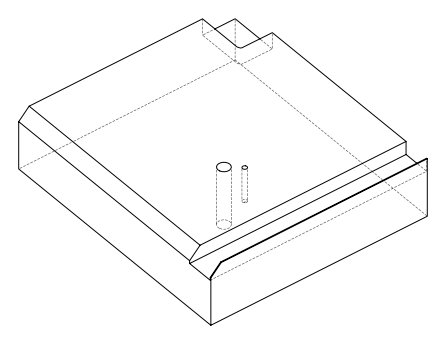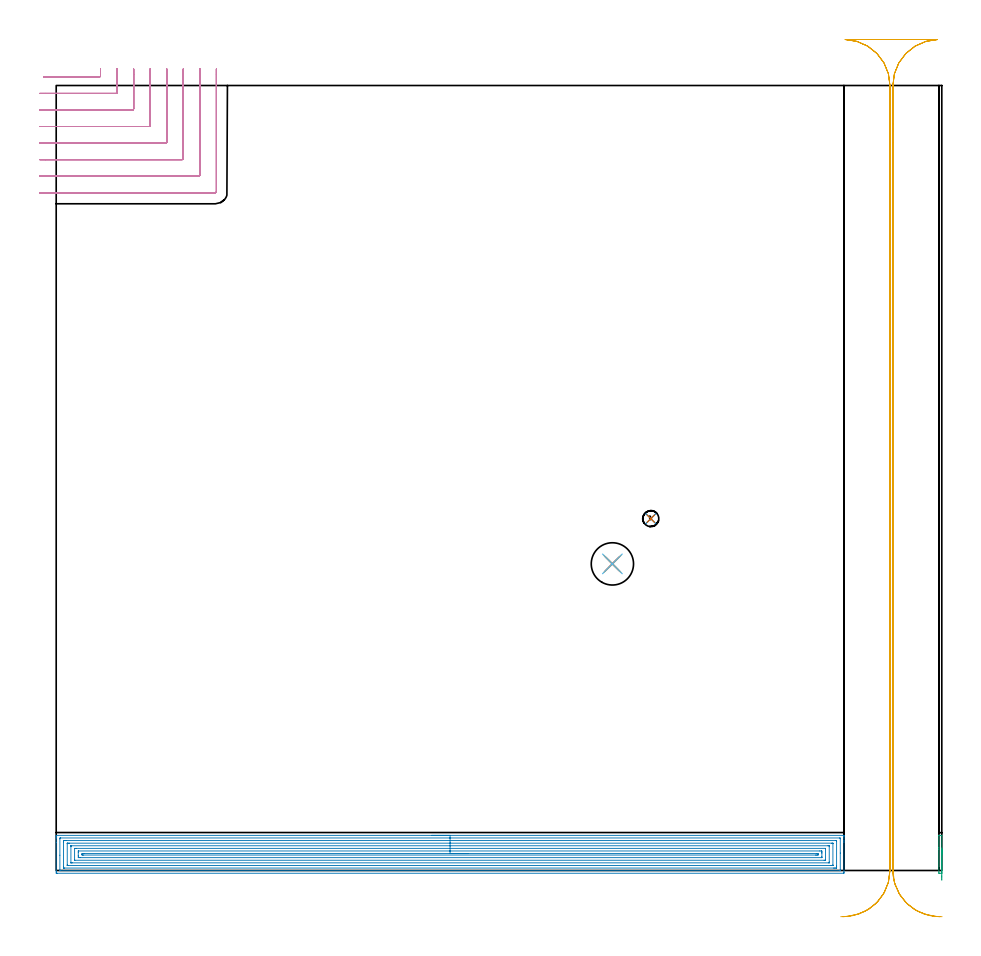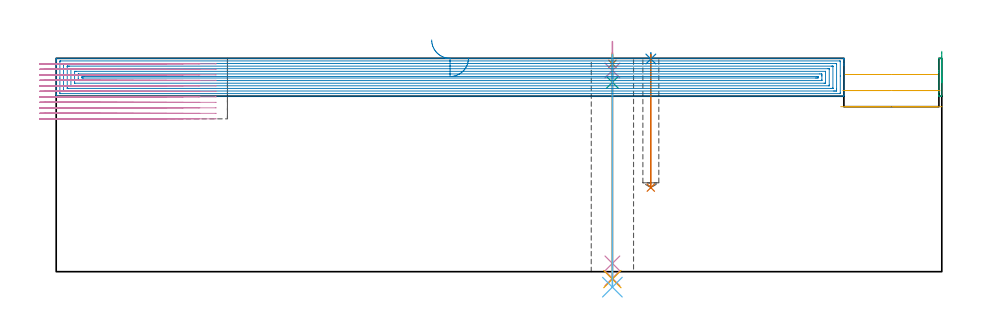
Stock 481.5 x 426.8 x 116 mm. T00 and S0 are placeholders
(PLAN: 11 operations, 8 tool changes, 56.9 min)
(1 SPOT_DRILL | STEP1HOLE | NXT0321_9005460120000 | 0.05 min | 184 mm3)
(2 SPOT_DRILL_1 | STEP1POCKET | NXT0321_9005460120000 | 0.03 min | 1 mm3)
(3 DRILL_BLIND_HOLE_INTO_CENTER | STEP1HOLE | UGT0301_203 | 0.06 min | 548 mm3)
(4 GUN_DRILL_THROUGH_HOLE | STEP1HOLE | UGT0307_006 | 0.61 min | 6659 mm3)
(5 DRILL_TO_ENLARGE_THROUGH_HOLE | STEP1HOLE | NXT0301_104 | 0.49 min | 10397 mm3)
(6 DRILL_TO_ENLARGE_THROUGH_HOLE_1 | STEP1HOLE | UGT0301_055 | 0.51 min | 30341 mm3)
(7 DRILL_BLIND_HOLE_INTO_CENTER_1 | STEP1POCKET | UGT0301_203 | 0.29 min | 4037 mm3)
(8 AREA_MILL | FG_CHAMFER_SURFACE | UGT0205_001 | 27.66 min | 92548 mm3)
(9 AREA_MILL_1 | FG_CHAMFER_SURFACE_1 | UGT0205_001 | 0.37 min | 2033 mm3)
(10 MILL_CORNER_NOTCH_RECTANGULAR | CORNER_NOTCH_RECTANGULAR | NXT0201_011 | Follow Part, ap 3, ae 75% | 19.78 min | 196680 mm3)
(11 MILL_RECTANGULAR_SLOT | SLOT_RECTANGULAR | UGT0201_020 | Follow Part, ap 12.5, ae 75% | 7 min | 576033 mm3)
(TOOL NXT0321_9005460120000 | NC Spot Drill, 142deg, 12mm, Carbide, Uncoated | D12 PA142 FL30 Z2)
(TOOL UGT0301_203 | Twist Drill 8.7 mm | D8.7 PA118 FL80 Z2)
(TOOL UGT0307_006 | Gun Drill 9 mm | D9 PA130 FL24 Z1)
(TOOL NXT0301_104 | Carbide Drill 14mm [860.1-1400-112A1-MM 2214] | D14 PA140 FL123 Z2)
(TOOL UGT0301_055 | Twist Drill 23 mm | D23 PA118 FL155 Z2)
(TOOL UGT0205_001 | Chamfer Mill 20 x 3 x 45 deg. | D20 FL50 Z2)
(TOOL NXT0201_011 | ENDMILL 12mm [2P460-1200-NA 1630] | D12 FL38 Z6)
(TOOL UGT0201_020 | End mill 50 mm | D50 FL50 Z4)
(OP 1 SPOT_DRILL)
G17 G21 G94 G90
T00 M6
G54
G17 G0 G90 X302.4 Y166.7 S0 M3
G43 Z126. H0
G94 G81 G98 Z113. F250. R119.
G80
M5
M2
(OP 2 SPOT_DRILL_1)
G17 G21 G94 G90
T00 M6
G54
G17 G0 G90 X323.3 Y191.3 S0 M3
G43 Z126. H0
G94 G81 G98 Z115.626 F250. R119.
G80
M5
M2
(OP 3 DRILL_BLIND_HOLE_INTO_CENTER)
G17 G21 G94 G90
T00 M6
G54
G17 G0 G90 X302.4 Y166.7 S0 M3
G43 Z126. H0
G94 G81 G98 Z102.95 F250. R118.
G80
M5
M2
(OP 4 GUN_DRILL_THROUGH_HOLE)
G17 G21 G94 G90
T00 M6
G54
G17 G0 G90 X302.4 Y166.7 M8
G43 Z126. H0
Z125.088
S716 M3
G94 G1 Z109.402 F125. M26
G4 X.084
Z4.5 F250.
G4 X.084
Z-3.598 F125.
G4 X.084
M5
M9
G0 Z125.088
Z126.
M2
(OP 5 DRILL_TO_ENLARGE_THROUGH_HOLE)
G17 G21 G94 G90
T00 M6
G54
G17 G0 G90 X302.4 Y166.7 S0 M3
G43 Z126. H1
G94 G73 G98 Z-4.048 F250. Q13.339 R118.
G80
M5
M2
(OP 6 DRILL_TO_ENLARGE_THROUGH_HOLE_1)
G17 G21 G94 G90
T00 M6
G54
G17 G0 G90 X302.4 Y166.7 S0 M3
G43 Z126. H0
G94 G73 G98 Z-8.41 F250. Q20.735 R118.
G80
M5
M2
(OP 7 DRILL_BLIND_HOLE_INTO_CENTER_1)
G17 G21 G94 G90
T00 M6
G54
G17 G0 G90 X323.3 Y191.3 S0 M3
G43 Z126. H0
G94 G81 G98 Z45.7 F250. R118.
G80
M5
M2
(OP 8 AREA_MILL)
G17 G21 G94 G90
T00 M6
G54
G17 G0 G90 X204.15 Y19.1 S1061 M3
G43 Z126. H0
G94 G1 X204.188 Z125.128 F250.
X204.302 Z124.263
X204.491 Z123.412
X204.753 Z122.58
X205.087 Z121.774
X205.49 Z121.
X205.958 Z120.264
X206.49 Z119.572
X207.079 Z118.929
X207.722 Z118.339
X208.414 Z117.808
X209.15 Z117.34
X209.924 Z116.937
X210.73 Z116.603
X211.562 Z116.341
X212.413 Z116.152
X213.278 Z116.038
X214.15 Z116.
X428.127
X428.29 Y19.097 Z115.988
X428.293 Y19.065 Z115.957
X428.3 Y18.685 Z115.585
Y18.361 Z115.26
Y17.676 Z114.571
Y16.445 Z113.342
Y15.9 Z112.795
Y15.285 Z112.181
Y-0.963 Z95.934
X428.298 Y-1.238 Z95.66
X428.29 Y-1.492 Z95.406
X428.034 Y-1.499 Z95.399
X0.619 Y-1.5 Z95.4
X0.084 Y-1.494 Z95.403
X0.008 Y-1.492 Z95.406
X0.004 Y-0.963 Z95.934
X0. Y-0.348 Z96.549
Y15.285 Z112.181
Y17.676 Z114.571
Y18.361 Z115.261
Y18.686 Z115.585
X0.007 Y19.065 Z115.957
X0.01 Y19.097 Z115.988
X0.172 Y19.1 Z116.
X214.15
Y17.686 Z114.586
X425.894 Y17.685 Z114.585
X426.29 Y17.676 Z114.576
X426.299 Y17.274 Z114.174
X426.3 Y9.486 Z106.386
X426.299 Y0.41 Z97.31
X426.29 Y-0.076 Z96.824
X425.904 Y-0.086 Z96.814
X425.894
X2.406
X2.01 Y-0.076 Z96.824
X2.001 Y0.327 Z97.227
X2. Y8.316 Z105.216
X2.001 Y17.19 Z114.09
X2.01 Y17.676 Z114.576
X2.396 Y17.686 Z114.586
X2.406
X214.15
Y16.271 Z113.171
X423.734
X424.107 Y16.27 Z113.17
X424.231 Y16.268 Z113.168
X424.274 Y16.265 Z113.165
X424.29 Y16.261 Z113.161
X424.293 Y16.219 Z113.119
X424.297 Y16.092 Z112.992
X424.299 Y15.9 Z112.8
X424.3 Y15.709 Z112.609
Y2.396 Z99.296
X424.298 Y1.7 Z98.6
X424.295 Y1.513 Z98.413
X424.284 Y1.336 Z98.236
X424.107 Y1.333 Z98.233
X423.586 Y1.33 Z98.23
X423.214 Y1.329 Z98.229
X422.694 Y1.328 Z98.228
X4.566 Y1.329 Z98.229
X4.193 Y1.33 Z98.23
X4.069 Y1.332 Z98.232
X4.026 Y1.335 Z98.235
X4.01 Y1.339 Z98.239
X4.007 Y1.38 Z98.28
X4.003 Y1.508 Z98.408
X4.001 Y1.7 Z98.6
X4. Y1.891 Z98.791
Y15.204 Z112.104
X4.002 Y15.9 Z112.8
X4.005 Y16.087 Z112.987
X4.016 Y16.264 Z113.164
X4.193 Y16.266 Z113.166
X4.714 Y16.27 Z113.17
X5.086 Y16.271 Z113.171
X5.606
X214.15
Y14.857 Z111.757
X421.584
X422.205 Y14.853 Z111.753
X422.276 Y14.85 Z111.75
X422.29 Y14.848 Z111.748
X422.293 Y14.827 Z111.727
X422.296 Y14.775 Z111.675
X422.299 Y14.565 Z111.465
Y3.041 Z99.941
X422.296 Y2.824 Z99.724
X422.293 Y2.77 Z99.67
X422.29 Y2.75 Z99.65
X422.268 Y2.748 Z99.648
X422.161 Y2.745 Z99.645
X421.427 Y2.743 Z99.643
X421.27
X6.716
X6.095 Y2.747 Z99.647
X6.024 Y2.75 Z99.65
X6.01 Y2.752 Z99.652
X6.007 Y2.773 Z99.673
X6.003 Y2.825 Z99.725
X6.001 Y3.035 Z99.935
Y14.559 Z111.459
X6.004 Y14.776 Z111.676
X6.007 Y14.83 Z111.73
X6.01 Y14.85 Z111.75
X6.032 Y14.852 Z111.752
X6.139 Y14.855 Z111.755
X6.873 Y14.857 Z111.757
X7.03
X214.15
Y13.443 Z110.343
X419.64
X419.846 Y13.442 Z110.342
X420.259 Y13.436 Z110.336
X420.291 Y13.432 Z110.332
X420.295 Y13.421 Z110.321
X420.299 Y13.389 Z110.289
X420.3 Y4.594 Z101.494
X420.298 Y4.362 Z101.262
X420.294 Y4.199 Z101.099
X420.29 Y4.164 Z101.064
X420.191 Y4.16 Z101.06
X420.053 Y4.158 Z101.058
X8.66 Y4.157 Z101.057
X8.453 Y4.158 Z101.058
X8.041 Y4.164 Z101.064
X8.009 Y4.168 Z101.068
X8.005 Y4.179 Z101.079
X8.001 Y4.211 Z101.111
X8. Y13.006 Z109.906
X8.002 Y13.238 Z110.138
X8.006 Y13.401 Z110.301
X8.01 Y13.436 Z110.336
X8.109 Y13.44 Z110.34
X8.247 Y13.442 Z110.342
X214.15 Y13.443 Z110.343
Y12.029 Z108.929
X418.177 Y12.028 Z108.928
X418.248 Y12.027 Z108.927
X418.282 Y12.024 Z108.924
X418.29 Y12.021 Z108.921
X418.293 Y12.013 Z108.913
X418.299 Y11.908 Z108.808
X418.3 Y5.694 Z102.594
X418.297 Y5.63 Z102.53
X418.293 Y5.592 Z102.492
X418.289 Y5.577 Z102.477
X418.279 Y5.576 Z102.476
X418.138 Y5.573 Z102.473
X417.853 Y5.572 Z102.472
X417.529 Y5.571 Z102.471
X10.123 Y5.572 Z102.472
X10.052 Y5.573 Z102.473
X10.018 Y5.576 Z102.476
X10.01 Y5.579 Z102.479
X10.007 Y5.587 Z102.487
X10.001 Y5.692 Z102.592
X10. Y11.906 Z108.806
X10.003 Y11.97 Z108.87
X10.007 Y12.008 Z108.908
X10.011 Y12.022 Z108.922
X10.021 Y12.024 Z108.924
X10.162 Y12.027 Z108.927
X10.447 Y12.028 Z108.928
X10.771 Y12.029 Z108.929
X214.15
Y10.615 Z107.515
X415.173
X416.03 Y10.611 Z107.511
X416.066 Y10.608 Z107.508
X416.29 Y10.575 Z107.475
X416.296 Y10.347 Z107.247
X416.299 Y9.688 Z106.588
X416.3 Y9.455 Z106.355
X416.299 Y7.681 Z104.581
X416.292 Y7.025 Z103.925
X416.29 Y7. Z103.9
X416.275 Y6.992 Z103.892
X416.225 Y6.989 Z103.889
X416.146 Y6.986 Z103.886
X13.127 Y6.985 Z103.885
X12.27 Y6.989 Z103.889
X12.234 Y6.992 Z103.892
X12.01 Y7.025 Z103.925
X12.004 Y7.253 Z104.153
X12.001 Y7.912 Z104.812
X12. Y8.145 Z105.045
X12.001 Y9.919 Z106.819
X12.008 Y10.575 Z107.475
X12.01 Y10.6 Z107.5
X12.025 Y10.608 Z107.508
X12.075 Y10.611 Z107.511
X12.154 Y10.614 Z107.514
X214.15 Y10.615 Z107.515
Y9.2 Z106.1
X413.386
X413.879 Y9.198 Z106.098
X414.279 Y9.193 Z106.093
X414.299 Y8.8 Z105.7
Y8.78 Z105.68
X414.279 Y8.407 Z105.307
X413.787 Y8.401 Z105.301
X413.386 Y8.4 Z105.3
X412.895
X14.914
X14.421 Y8.402 Z105.302
X14.021 Y8.407 Z105.307
X14.001 Y8.8 Z105.7
Y8.82 Z105.72
X14.021 Y9.193 Z106.093
X14.513 Y9.198 Z106.098
X14.914 Y9.2 Z106.1
X15.405
X214.15
X215.022 Z106.138
X215.886 Z106.252
X216.738 Z106.441
X217.57 Z106.703
X218.376 Z107.037
X219.15 Z107.44
X219.886 Z107.909
X220.578 Z108.44
X221.221 Z109.029
X221.81 Z109.673
X222.341 Z110.365
X222.81 Z111.1
X223.213 Z111.874
X223.547 Z112.68
X223.809 Z113.512
X223.998 Z114.364
X224.112 Z115.229
X224.15 Z116.1
G0 Z126.
M5
M2
(OP 9 AREA_MILL_1)
G17 G21 G94 G90
T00 M6
G54
G17 G0 G90 X481.5 Y8.8 S1061 M3
G43 Z126. H0
Z119.837
G94 G1 Y9.389 Z119.194 F250.
Y9.92 Z118.501
Y10.389 Z117.766
Y10.792 Z116.992
Y11.126 Z116.186
Y11.388 Z115.354
Y11.577 Z114.502
Y11.691 Z113.637
Y11.729 Z112.766
Y11.691 Z111.894
Y11.577 Z111.029
Y11.388 Z110.177
Y11.126 Z109.345
Y10.792 Z108.539
Y10.389 Z107.766
Y9.92 Z107.03
Y9.389 Z106.338
Y8.8 Z105.695
Y-1.331 Z95.564
X481.495 Y-1.49 Z95.404
X481.138 Y-1.5 Z95.4
X480.262
X479.905 Y-1.49 Z95.404
X479.9 Y-1.331 Z95.564
Y11.463 Z108.357
Y12.198 Z109.098
Y12.503 Z109.402
Y19.023 Z115.921
X479.91 Y19.094 Z115.992
X480.262 Y19.1 Z116.
X481.138
X481.49 Y19.094 Z115.992
X481.5 Y19.023 Z115.921
Y12.198 Z109.098
Y11.463 Z108.357
Y11.095 Z107.99
Y8.8 Z105.695
Y8.157 Z105.105
Y7.465 Z104.574
Y6.729 Z104.105
Y5.955 Z103.703
Y5.149 Z103.369
Y4.317 Z103.106
Y3.465 Z102.918
Y2.601 Z102.804
Y1.729 Z102.766
Y0.857 Z102.804
Y-0.008 Z102.918
Y-0.859 Z103.106
Y-1.691 Z103.369
Y-2.497 Z103.703
Y-3.271 Z104.105
Y-4.007 Z104.574
Y-4.699 Z105.105
Y-5.342 Z105.695
G0 Z126.
M5
M2
(OP 10 MILL_CORNER_NOTCH_RECTANGULAR)
G17 G21 G94 G90
T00 M6
G54
G17 G0 G90 X-6.73 Y431.5 S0 M3
G43 Z126. H1
Z113.009
G94 G1 X-3.73 F250.
X23.505 F500.
G3 X24.1 Y432.095 R0.6
G1 Y432.8
Y435.8 F250.
G0 Z126.
X-9. Y422.5
Z113.009
G1 X-6.
X32.505 F500.
G3 X33.1 Y423.095 R0.6
G1 Y432.8
Y435.8 F250.
G0 Z126.
X-9. Y413.5
Z113.009
G1 X-6.
X41.505 F500.
G3 X42.1 Y414.095 R0.6
G1 Y432.8
Y435.8 F250.
G0 Z126.
X-9. Y404.5
Z113.009
G1 X-6.
X50.505 F500.
G3 X51.1 Y405.095 R0.6
G1 Y432.8
Y435.8 F250.
G0 Z126.
X-9. Y395.5
Z113.009
G1 X-6.
X59.504 F500.
G3 X60.1 Y396.096 R0.6
G1 Y432.8
Y435.8 F250.
G0 Z126.
X-9. Y386.5
Z113.009
G1 X-6.
X68.504 F500.
G3 X69.1 Y387.096 R0.6
G1 Y432.8
Y435.8 F250.
G0 Z126.
X-9. Y377.5
Z113.009
G1 X-6.
X77.504 F500.
G3 X78.1 Y378.096 R0.6
G1 Y432.8
Y435.8 F250.
G0 Z126.
X-9. Y368.5
Z113.009
G1 X-6.
X86.504 F500.
G3 X87.1 Y369.096 R0.6
G1 Y432.8
Y435.8 F250.
G0 Z126.
X-6.73 Y431.5
Z110.018
G1 X-3.73
X23.505 F500.
G3 X24.1 Y432.095 R0.6
G1 Y432.8
Y435.8 F250.
G0 Z126.
X-9. Y422.5
Z110.018
G1 X-6.
X32.505 F500.
G3 X33.1 Y423.095 R0.6
G1 Y432.8
Y435.8 F250.
G0 Z126.
X-9. Y413.5
Z110.018
G1 X-6.
X41.505 F500.
G3 X42.1 Y414.095 R0.6
G1 Y432.8
Y435.8 F250.
G0 Z126.
X-9. Y404.5
Z110.018
G1 X-6.
X50.505 F500.
G3 X51.1 Y405.095 R0.6
G1 Y432.8
Y435.8 F250.
G0 Z126.
X-9. Y395.5
Z110.018
G1 X-6.
X59.504 F500.
G3 X60.1 Y396.096 R0.6
G1 Y432.8
Y435.8 F250.
G0 Z126.
X-9. Y386.5
Z110.018
G1 X-6.
X68.504 F500.
G3 X69.1 Y387.096 R0.6
G1 Y432.8
Y435.8 F250.
G0 Z126.
X-9. Y377.5
Z110.018
G1 X-6.
X77.504 F500.
G3 X78.1 Y378.096 R0.6
G1 Y432.8
Y435.8 F250.
G0 Z126.
X-9. Y368.5
Z110.018
G1 X-6.
X86.504 F500.
G3 X87.1 Y369.096 R0.6
G1 Y432.8
Y435.8 F250.
G0 Z126.
X-6.73 Y431.5
Z107.027
G1 X-3.73
X23.505 F500.
G3 X24.1 Y432.095 R0.6
G1 Y432.8
Y435.8 F250.
G0 Z126.
X-9. Y422.5
Z107.027
G1 X-6.
X32.505 F500.
G3 X33.1 Y423.095 R0.6
G1 Y432.8
Y435.8 F250.
G0 Z126.
X-9. Y413.5
Z107.027
G1 X-6.
X41.505 F500.
G3 X42.1 Y414.095 R0.6
G1 Y432.8
Y435.8 F250.
G0 Z126.
X-9. Y404.5
Z107.027
G1 X-6.
X50.505 F500.
G3 X51.1 Y405.095 R0.6
G1 Y432.8
Y435.8 F250.
G0 Z126.
X-9. Y395.5
Z107.027
G1 X-6.
X59.504 F500.
G3 X60.1 Y396.096 R0.6
G1 Y432.8
Y435.8 F250.
G0 Z126.
X-9. Y386.5
Z107.027
G1 X-6.
X68.504 F500.
G3 X69.1 Y387.096 R0.6
G1 Y432.8
Y435.8 F250.
G0 Z126.
X-9. Y377.5
Z107.027
G1 X-6.
X77.504 F500.
G3 X78.1 Y378.096 R0.6
G1 Y432.8
Y435.8 F250.
G0 Z126.
X-9. Y368.5
Z107.027
G1 X-6.
X86.504 F500.
G3 X87.1 Y369.096 R0.6
G1 Y432.8
Y435.8 F250.
G0 Z126.
X-6.73 Y431.5
Z104.036
G1 X-3.73
X23.505 F500.
G3 X24.1 Y432.095 R0.6
G1 Y432.8
Y435.8 F250.
G0 Z126.
X-9. Y422.5
Z104.036
G1 X-6.
X32.505 F500.
G3 X33.1 Y423.095 R0.6
G1 Y432.8
Y435.8 F250.
G0 Z126.
X-9. Y413.5
Z104.036
G1 X-6.
X41.505 F500.
G3 X42.1 Y414.095 R0.6
G1 Y432.8
Y435.8 F250.
G0 Z126.
X-9. Y404.5
Z104.036
G1 X-6.
X50.505 F500.
G3 X51.1 Y405.095 R0.6
G1 Y432.8
Y435.8 F250.
G0 Z126.
X-9. Y395.5
Z104.036
G1 X-6.
X59.504 F500.
G3 X60.1 Y396.096 R0.6
G1 Y432.8
Y435.8 F250.
G0 Z126.
X-9. Y386.5
Z104.036
G1 X-6.
X68.504 F500.
G3 X69.1 Y387.096 R0.6
G1 Y432.8
Y435.8 F250.
G0 Z126.
X-9. Y377.5
Z104.036
G1 X-6.
X77.504 F500.
G3 X78.1 Y378.096 R0.6
G1 Y432.8
Y435.8 F250.
G0 Z126.
X-9. Y368.5
Z104.036
G1 X-6.
X86.504 F500.
G3 X87.1 Y369.096 R0.6
G1 Y432.8
Y435.8 F250.
G0 Z126.
X-6.73 Y431.5
Z101.045
G1 X-3.73
X23.505 F500.
G3 X24.1 Y432.095 R0.6
G1 Y432.8
Y435.8 F250.
G0 Z126.
X-9. Y422.5
Z101.045
G1 X-6.
X32.505 F500.
G3 X33.1 Y423.095 R0.6
G1 Y432.8
Y435.8 F250.
G0 Z126.
X-9. Y413.5
Z101.045
G1 X-6.
X41.505 F500.
G3 X42.1 Y414.095 R0.6
G1 Y432.8
Y435.8 F250.
G0 Z126.
X-9. Y404.5
Z101.045
G1 X-6.
X50.505 F500.
G3 X51.1 Y405.095 R0.6
G1 Y432.8
Y435.8 F250.
G0 Z126.
X-9. Y395.5
Z101.045
G1 X-6.
X59.504 F500.
G3 X60.1 Y396.096 R0.6
G1 Y432.8
Y435.8 F250.
G0 Z126.
X-9. Y386.5
Z101.045
G1 X-6.
X68.504 F500.
G3 X69.1 Y387.096 R0.6
G1 Y432.8
Y435.8 F250.
G0 Z126.
X-9. Y377.5
Z101.045
G1 X-6.
X77.504 F500.
G3 X78.1 Y378.096 R0.6
G1 Y432.8
Y435.8 F250.
G0 Z126.
X-9. Y368.5
Z101.045
G1 X-6.
X86.504 F500.
G3 X87.1 Y369.096 R0.6
G1 Y432.8
Y435.8 F250.
G0 Z126.
X-6.73 Y431.5
Z98.055
G1 X-3.73
X23.505 F500.
G3 X24.1 Y432.095 R0.6
G1 Y432.8
Y435.8 F250.
G0 Z126.
X-9. Y422.5
Z98.055
G1 X-6.
X32.505 F500.
G3 X33.1 Y423.095 R0.6
G1 Y432.8
Y435.8 F250.
G0 Z126.
X-9. Y413.5
Z98.055
G1 X-6.
X41.505 F500.
G3 X42.1 Y414.095 R0.6
G1 Y432.8
Y435.8 F250.
G0 Z126.
X-9. Y404.5
Z98.055
G1 X-6.
X50.505 F500.
G3 X51.1 Y405.095 R0.6
G1 Y432.8
Y435.8 F250.
G0 Z126.
X-9. Y395.5
Z98.055
G1 X-6.
X59.504 F500.
G3 X60.1 Y396.096 R0.6
G1 Y432.8
Y435.8 F250.
G0 Z126.
X-9. Y386.5
Z98.055
G1 X-6.
X68.504 F500.
G3 X69.1 Y387.096 R0.6
G1 Y432.8
Y435.8 F250.
G0 Z126.
X-9. Y377.5
Z98.055
G1 X-6.
X77.504 F500.
G3 X78.1 Y378.096 R0.6
G1 Y432.8
Y435.8 F250.
G0 Z126.
X-9. Y368.5
Z98.055
G1 X-6.
X86.504 F500.
G3 X87.1 Y369.096 R0.6
G1 Y432.8
Y435.8 F250.
G0 Z126.
X-6.73 Y431.5
Z95.064
G1 X-3.73
X23.505 F500.
G3 X24.1 Y432.095 R0.6
G1 Y432.8
Y435.8 F250.
G0 Z126.
X-9. Y422.5
Z95.064
G1 X-6.
X32.505 F500.
G3 X33.1 Y423.095 R0.6
G1 Y432.8
Y435.8 F250.
G0 Z126.
X-9. Y413.5
Z95.064
G1 X-6.
X41.505 F500.
G3 X42.1 Y414.095 R0.6
G1 Y432.8
Y435.8 F250.
G0 Z126.
X-9. Y404.5
Z95.064
G1 X-6.
X50.505 F500.
G3 X51.1 Y405.095 R0.6
G1 Y432.8
Y435.8 F250.
G0 Z126.
X-9. Y395.5
Z95.064
G1 X-6.
X59.504 F500.
G3 X60.1 Y396.096 R0.6
G1 Y432.8
Y435.8 F250.
G0 Z126.
X-9. Y386.5
Z95.064
G1 X-6.
X68.504 F500.
G3 X69.1 Y387.096 R0.6
G1 Y432.8
Y435.8 F250.
G0 Z126.
X-9. Y377.5
Z95.064
G1 X-6.
X77.504 F500.
G3 X78.1 Y378.096 R0.6
G1 Y432.8
Y435.8 F250.
G0 Z126.
X-9. Y368.5
Z95.064
G1 X-6.
X86.504 F500.
G3 X87.1 Y369.096 R0.6
G1 Y432.8
Y435.8 F250.
G0 Z126.
X-6.73 Y431.5
Z92.073
G1 X-3.73
X23.505 F500.
G3 X24.1 Y432.095 R0.6
G1 Y432.8
Y435.8 F250.
G0 Z126.
X-9. Y422.5
Z92.073
G1 X-6.
X32.505 F500.
G3 X33.1 Y423.095 R0.6
G1 Y432.8
Y435.8 F250.
G0 Z126.
X-9. Y413.5
Z92.073
G1 X-6.
X41.505 F500.
G3 X42.1 Y414.095 R0.6
G1 Y432.8
Y435.8 F250.
G0 Z126.
X-9. Y404.5
Z92.073
G1 X-6.
X50.505 F500.
G3 X51.1 Y405.095 R0.6
G1 Y432.8
Y435.8 F250.
G0 Z126.
X-9. Y395.5
Z92.073
G1 X-6.
X59.504 F500.
G3 X60.1 Y396.096 R0.6
G1 Y432.8
Y435.8 F250.
G0 Z126.
X-9. Y386.5
Z92.073
G1 X-6.
X68.504 F500.
G3 X69.1 Y387.096 R0.6
G1 Y432.8
Y435.8 F250.
G0 Z126.
X-9. Y377.5
Z92.073
G1 X-6.
X77.504 F500.
G3 X78.1 Y378.096 R0.6
G1 Y432.8
Y435.8 F250.
G0 Z126.
X-9. Y368.5
Z92.073
G1 X-6.
X86.504 F500.
G3 X87.1 Y369.096 R0.6
G1 Y432.8
Y435.8 F250.
G0 Z126.
X-6.73 Y431.5
Z89.082
G1 X-3.73
X23.505 F500.
G3 X24.1 Y432.095 R0.6
G1 Y432.8
Y435.8 F250.
G0 Z126.
X-9. Y422.5
Z89.082
G1 X-6.
X32.505 F500.
G3 X33.1 Y423.095 R0.6
G1 Y432.8
Y435.8 F250.
G0 Z126.
X-9. Y413.5
Z89.082
G1 X-6.
X41.505 F500.
G3 X42.1 Y414.095 R0.6
G1 Y432.8
Y435.8 F250.
G0 Z126.
X-9. Y404.5
Z89.082
G1 X-6.
X50.505 F500.
G3 X51.1 Y405.095 R0.6
G1 Y432.8
Y435.8 F250.
G0 Z126.
X-9. Y395.5
Z89.082
G1 X-6.
X59.504 F500.
G3 X60.1 Y396.096 R0.6
G1 Y432.8
Y435.8 F250.
G0 Z126.
X-9. Y386.5
Z89.082
G1 X-6.
X68.504 F500.
G3 X69.1 Y387.096 R0.6
G1 Y432.8
Y435.8 F250.
G0 Z126.
X-9. Y377.5
Z89.082
G1 X-6.
X77.504 F500.
G3 X78.1 Y378.096 R0.6
G1 Y432.8
Y435.8 F250.
G0 Z126.
X-9. Y368.5
Z89.082
G1 X-6.
X86.504 F500.
G3 X87.1 Y369.096 R0.6
G1 Y432.8
Y435.8 F250.
G0 Z126.
X-6.73 Y431.5
Z86.091
G1 X-3.73
X23.505 F500.
G3 X24.1 Y432.095 R0.6
G1 Y432.8
Y435.8 F250.
G0 Z126.
X-9. Y422.5
Z86.091
G1 X-6.
X32.505 F500.
G3 X33.1 Y423.095 R0.6
G1 Y432.8
Y435.8 F250.
G0 Z126.
X-9. Y413.5
Z86.091
G1 X-6.
X41.505 F500.
G3 X42.1 Y414.095 R0.6
G1 Y432.8
Y435.8 F250.
G0 Z126.
X-9. Y404.5
Z86.091
G1 X-6.
X50.505 F500.
G3 X51.1 Y405.095 R0.6
G1 Y432.8
Y435.8 F250.
G0 Z126.
X-9. Y395.5
Z86.091
G1 X-6.
X59.504 F500.
G3 X60.1 Y396.096 R0.6
G1 Y432.8
Y435.8 F250.
G0 Z126.
X-9. Y386.5
Z86.091
G1 X-6.
X68.504 F500.
G3 X69.1 Y387.096 R0.6
G1 Y432.8
Y435.8 F250.
G0 Z126.
X-9. Y377.5
Z86.091
G1 X-6.
X77.504 F500.
G3 X78.1 Y378.096 R0.6
G1 Y432.8
Y435.8 F250.
G0 Z126.
X-9. Y368.5
Z86.091
G1 X-6.
X86.504 F500.
G3 X87.1 Y369.096 R0.6
G1 Y432.8
Y435.8 F250.
G0 Z126.
X-6.73 Y431.5
Z83.1
G1 X-3.73
X23.505 F500.
G3 X24.1 Y432.095 R0.6
G1 Y432.8
Y435.8 F250.
G0 Z126.
X-9. Y422.5
Z83.1
G1 X-6.
X32.505 F500.
G3 X33.1 Y423.095 R0.6
G1 Y432.8
Y435.8 F250.
G0 Z126.
X-9. Y413.5
Z83.1
G1 X-6.
X41.505 F500.
G3 X42.1 Y414.095 R0.6
G1 Y432.8
Y435.8 F250.
G0 Z126.
X-9. Y404.5
Z83.1
G1 X-6.
X50.505 F500.
G3 X51.1 Y405.095 R0.6
G1 Y432.8
Y435.8 F250.
G0 Z126.
X-9. Y395.5
Z83.1
G1 X-6.
X59.504 F500.
G3 X60.1 Y396.096 R0.6
G1 Y432.8
Y435.8 F250.
G0 Z126.
X-9. Y386.5
Z83.1
G1 X-6.
X68.504 F500.
G3 X69.1 Y387.096 R0.6
G1 Y432.8
Y435.8 F250.
G0 Z126.
X-9. Y377.5
Z83.1
G1 X-6.
X77.504 F500.
G3 X78.1 Y378.096 R0.6
G1 Y432.8
Y435.8 F250.
G0 Z126.
X-9. Y368.5
Z83.1
G1 X-6.
X86.504 F500.
G3 X87.1 Y369.096 R0.6
G1 Y432.8
Y435.8 F250.
G0 Z126.
M5
M2
(OP 11 MILL_RECTANGULAR_SLOT)
G17 G21 G94 G90
T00 M6
G54
G17 G0 G90 X477.763 Y-25.088 S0 M3
G43 Z126. H0
Z107.233
G94 G1 X474.825 Y-24.479 F250.
G2 X454.9 Y0. R25. F500.
G1 Y5.841
Y395.841 F397.
Y405.841 F456.
Y426.8 F500.
G2 X479.193 Y451.79 R25.
G1 X429.007
G2 X453.3 Y426.8 R25.
G1 Y0.
G2 X433.375 Y-24.479 R25.
G1 X430.437 Y-25.088 F250.
G0 X480.521 Y-25.172 Z98.467
G1 X477.535 Y-24.888
G2 X455.846 Y-6.814 R25. F500.
X454.9 Y0. R25. F415.
G1 Y403.099
Y426.8 F500.
G2 X479.193 Y451.79 R25.
G1 X429.007
G2 X453.3 Y426.8 R25.
G1 Y0.
G2 X430.657 Y-24.889 R25.
G1 X427.67 Y-25.171 F250.
G0 X481.672 Y-25.117 Z89.7
G1 X478.676 Y-24.97
G2 X456.183 Y-7.907 R25. F500.
X454.9 Y0. R25. F395.
G1 Y401.955
Y426.8 F500.
G2 X479.193 Y451.79 R25.
G1 X429.007
G2 X453.3 Y426.8 R25.
G1 Y0.
G2 X429.524 Y-24.97 R25.
G1 X426.528 Y-25.117 F250.
G0 Z126.
M5
M2
